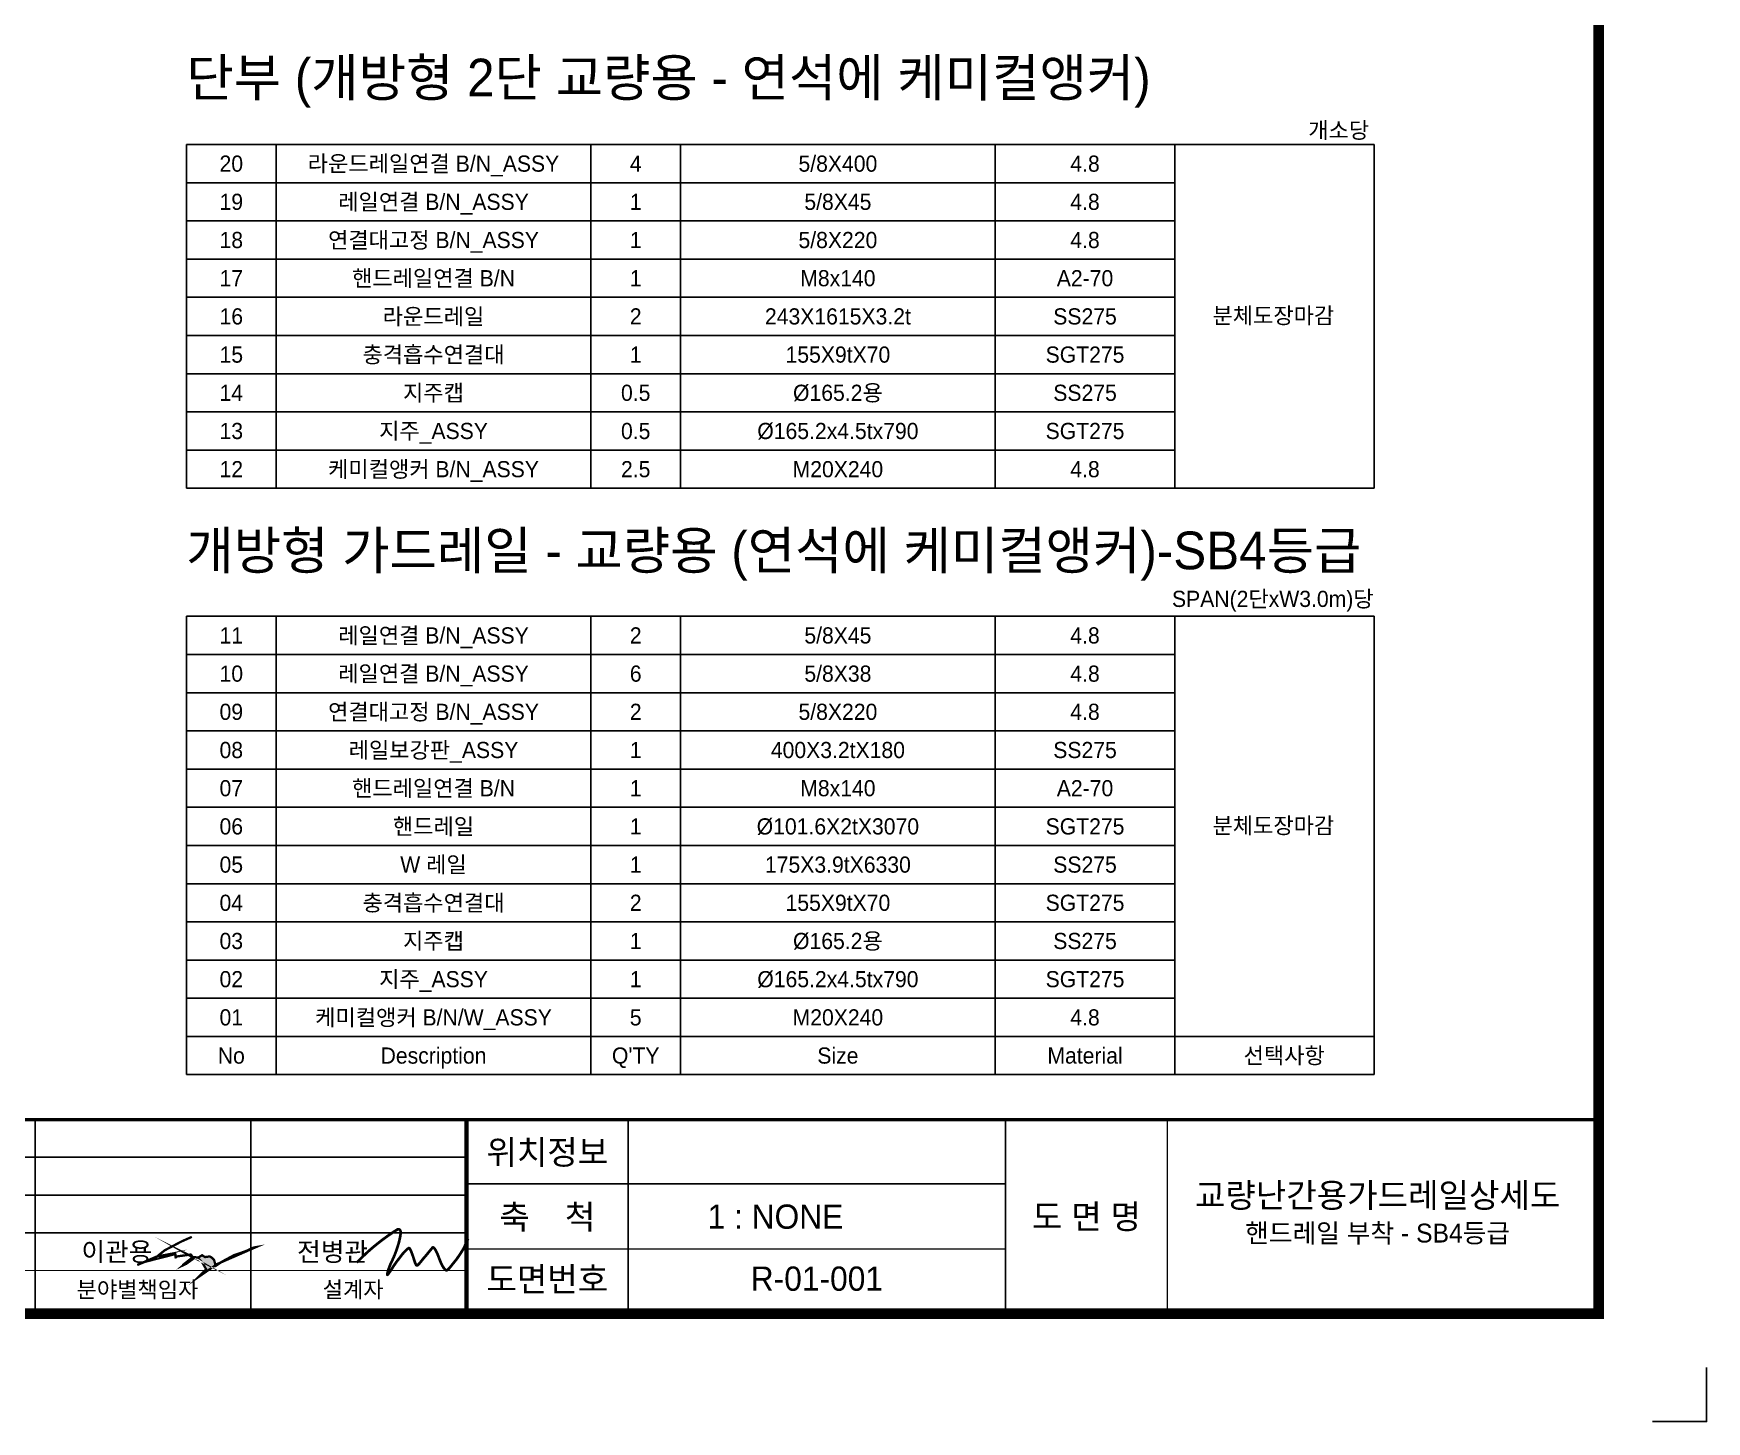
# Model space of a CAD drawing. Header units: millimetres. Extents: x 52484 to 62576, y 42216 to 49344.
# Drawn here: x 58852 to 62576, y 42216 to 45305 of the extents above; entities that cross this region are included whole.
import ezdxf
from ezdxf.enums import TextEntityAlignment as Align

# ---------------------------------------------------------------- set-up
doc = ezdxf.new("R2010")
doc.units = ezdxf.units.MM
doc.header["$MEASUREMENT"] = 0
doc.layers.get('0').update_dxf_attribs({"lineweight": 13})
for name, color, linetype in [('CS-TABL-LIN1', 4, 'Continuous'), ('CS-TABL-LIN2', 1, 'Continuous'), ('CS-TABL-TEX2', 7, 'Continuous'), ('CX-BORD', 3, 'Continuous'), ('CX-BORD-LIN1', 4, 'Continuous'), ('CX-BORD-LIN2', 3, 'Continuous'), ('CX-BORD-TEX1', 7, 'Continuous'), ('CX-BORD-TEX2', 6, 'Continuous'), ('CX-BORD-TEX3', 4, 'Continuous'), ('CX-MISC', 2, 'Continuous'), ('CZ-TEX1', 6, 'Continuous'), ('싸인', 7, 'Continuous')]:
    doc.layers.add(name, color=color, linetype=linetype)
doc.styles.add('T25', font='')
doc.styles.add('TB_BTXT', font='H2HDRM.TTF')
doc.styles.add('TB_TEXT', font='')
doc.styles.add('돋움', font='')
doc.styles.get('T25').set_extended_font_data('Dotum')
doc.styles.get('TB_TEXT').set_extended_font_data('Gulim')
doc.styles.get('돋움').set_extended_font_data('Dotum')

# ---------------------------------------------------------------- blocks, each defined once
blk = doc.blocks.new('이관용')
blk.add_hatch(color=256).paths.add_polyline_path([(-4.061798276614923, 4.572229449163104), (-4.309969731236374, 4.324244141197663), (-3.736087527105372, 4.721249212086576), (-3.749582557685244, 4.74821907207098), (-3.757588080761538, 4.780217180968807), (-3.773599126960677, 4.828214320334045), (-3.789610252718035, 4.892210538123835), (-3.861659960544217, 4.972205786375241), (-3.941715271051521, 5.02020297370933), (-4.101825892066131, 4.996204380042286), (-4.205897851453642, 5.060200597837933), (-4.333986300511812, 4.980205301611761), (-4.502102444625959, 4.996204380042285), (-4.517743716508392, 4.984565359505752), (-4.477103562215107, 4.961359840967188), (-4.462074829151447, 4.97220578637524), (-4.30996973123638, 4.92420864702166), (-4.189886725673033, 4.796216211436216)])
at = {"const_width": 0.08}
blk.add_lwpolyline([(-4.558141185857835, 5.692163164590852), (-4.918390043361626, 5.532172668070643), (-5.494788263088594, 5.228190657546179), (-5.790992856260914, 4.988204864811507), (-6.439440863418895, 4.724220478415589), (-5.774981810061774, 5.012203410509585), (-5.190578067235208, 5.124196815627727), (-5.53481587853986, 4.996204380042286), (-5.126533802903737, 5.100198221960682), (-5.110522756727903, 4.94820724067705), (-5.118528279827501, 5.012203410509585), (-4.5981688013091, 5.084199191493383), (-4.518113490801795, 4.996204380042286), (-4.87836234828228, 4.716220963179069), (-4.502102444625962, 4.996204380042286), (-4.33398630051181, 4.980205301611761), (-4.205897851453642, 5.060200597837934), (-4.101825892066131, 4.996204380042286), (-3.941715271051521, 5.020202973709331), (-3.861659960544216, 4.972205786375241), (-3.789610252718035, 4.892210538123834), (-3.773599126960676, 4.828214320334041), (-3.757588080761536, 4.780217180968805), (-3.749582557685244, 4.748219072070981), (-3.725565988409812, 4.700221884748544), (-3.509416626140023, 4.84421335080134), (-3.10914015320833, 5.060200597837934), (-2.917007360213915, 5.124196815627727), (-2.652824859416626, 5.2201911423154), (-2.500719761501557, 5.300186390566751), (-2.396647881718877, 5.332184499464574), (-2.34861474319132, 5.340184014701208), (-3.685538293353773, 4.756218587307615), (-4.309969731236379, 4.324244141197653), (-4.061798276614923, 4.572229449163103), (-4.189886725673034, 4.796216211436217), (-4.309969731236379, 4.924208647021658), (-4.462074829151447, 4.972205786375241), (-4.750273899247418, 4.764218102538393), (-4.854345779006849, 4.716220963179069), (-4.526119013901393, 4.996204380042286), (-4.622185370584532, 5.044201519407409), (-4.454069226470324, 4.94820724067705)], dxfattribs=at)
blk = doc.blocks.new('CXBLKA1')
at = {"layer": 'CX-BORD-LIN1', "const_width": 2}
blk.add_lwpolyline([(821, 20), (25, 20), (25, 574), (821, 574)], close=True, dxfattribs=at)
at = {"layer": 'CX-BORD-LIN1'}
for points, const_width in [([(821, 56), (25, 56)], 0.6), ([(611, 20), (611, 56)], 0.8)]:
    blk.add_lwpolyline(points, dxfattribs=dict(at, const_width=const_width))
at = {"layer": 'CX-BORD-LIN2'}
for points in [[(531, 20), (531, 56)], [(571, 20), (571, 56)], [(611, 49), (305, 49)], [(611, 42), (305, 42)], [(611, 35), (305, 35)]]:
    blk.add_lwpolyline(points, dxfattribs=at)
for points, const_width in [([(641, 20), (641, 56)], 0.3), ([(711, 20), (711, 56)], 0.3), ([(741, 20), (741, 56)], 0.3), ([(711, 44.106219), (610.999839, 44.106219)], 0.3), ([(711, 32), (611.00226, 32)], 0.3), ([(611, 28), (305, 28)], 0.2)]:
    blk.add_lwpolyline(points, dxfattribs=dict(at, const_width=const_width))
at = {"layer": 'CX-MISC'}
blk.add_lwpolyline([(831, 0), (841, 0), (841, 0), (841, 0), (841, 0), (841, 0), (841, 10)], dxfattribs=at)
at = {"layer": '싸인', "color": 3, "const_width": 0.5}
blk.add_lwpolyline([(590.6640512265731, 29.46868148845931, -0.001221771592832308), (591.0770779218246, 29.88661825222275, -0.002396145924131835), (591.2892135769098, 30.09819164318344, -4.68569682260252e-05), (591.8973434152175, 30.69881142817438, -0.001248971755416586), (591.9202166388402, 30.7212853722026, -0.00364240279310822), (592.2046652847498, 30.99535150252284, -0.002928519556390706), (592.5629011398523, 31.33154625299076, -0.004200985767070097), (592.8811827554275, 31.6218217313538, -0.003974255044777259), (593.2225933541823, 31.92311514419815, -0.003044155658316016), (593.5719825416772, 32.2228320618719, -0.003287619259428139), (593.8989866882532, 32.49623497687281, -0.002170277678467807), (594.2382568476567, 32.77365777057906, -0.002118165980249459), (594.5882988824417, 33.05491384707392, -0.002510848937301256), (594.9873964840143, 33.36955016337336, -0.003367483757003384), (595.2877089013625, 33.60063452603917, -0.003103604219871803), (595.5819790830184, 33.82106548510492, -0.002208671181129469), (595.9987503486841, 34.12640087010961, -0.002071144244403771), (596.3514696270197, 34.38019960604609, -0.001963258747098638), (596.725719705221, 34.64493394099176, -0.004046120973395296), (596.7624995825657, 34.67029334905247, -0.0002157615422231571), (597.4562402969568, 35.13994796318313, -0.008710997354597537), (597.9063496293593, 35.43308684868117, -0.01241575488423348), (598.2305809106399, 35.62524785878759, -0.2994307873089782), (598.5878809950718, 35.59958922905227, -0.2249906330577114), (598.7979490206608, 35.19073771995804, -0.03009983361609147), (598.7861519263157, 34.77200327756505, -0.02692554798766075), (598.7198047469028, 34.30852743985753, -0.002462851050567409), (598.5679958047439, 33.56326395077011, -0.01464487571240481), (598.538187401093, 33.43885257445277, -0.004667529179863784), (598.4008372614751, 32.94977918031316, -0.006261335577305426), (598.2905035803685, 32.5875166690598, -0.003108234882798278), (598.1328885608881, 32.10279419782262, -0.004204942758247374), (598.0111528132329, 31.7462335924556, -0.005377258831837777), (597.8472480700383, 31.29465366087854, -0.006351823507608037), (597.6995608510542, 30.91571544053654, -0.005623292169030968), (597.5605050172378, 30.58272154850265, -0.003872607560651517), (597.3494438415735, 30.10312124930323, -0.008911731987733968), (597.1667569500178, 29.71521085463465, 0.008234600018831905), (596.9684816890924, 29.29567553880315, 0.01024179576454441), (596.8732235834965, 29.07319184822342, 0.003996479208830652), (596.6454579724837, 28.49636378012598, 0.01883555838462987), (596.496728606817, 28.06272457006078, 0.01771119184417121), (596.3726593738763, 27.59125723881027, 0.04386111434475999), (596.3244900725255, 27.23457685989639, 0.5036192907947369), (596.354881050385, 27.2097844922791, 0.1730635856034269), (596.4233947139948, 27.25580925347904, 0.01288892215660876), (597.0405934864252, 28.13744500043492, 0.001692538842864014), (597.4323009862471, 28.73322923702499, -0.004493935212838304), (597.5810861831873, 28.95679166359207, -0.002611606976569071), (597.916787423091, 29.44599362574519, -0.007962433550125169), (598.0302692085475, 29.60409222009282, -0.007983763511400021), (598.2098077032933, 29.83809065861007, 0.003941753565111663), (598.5772527811894, 30.30906141164402, 0.003853201217461613), (598.8126971012323, 30.62074027421575, -0.002957143095161233), (599.1187543731896, 31.02740909777582, -0.02082303837556641), (599.2229569743047, 31.15296797476709, -0.004857640465002989), (599.696483429866, 31.66734599314631, -0.05461160986620715), (600.2417700153558, 32.13404445849359, -0.2625794642807498), (600.400286117193, 32.14758538447322, -0.1606898322100331), (600.5284335921177, 32.02891859732568, -0.03828511578214597), (600.8258565384119, 31.37800474685928, -0.001550393624484008), (601.0472606903284, 30.76951928022008, -0.004177157919068713), (601.126845832464, 30.54274395031234, -0.00948188296843478), (601.2296079848179, 30.22215786340337, 0.005877009681921273), (601.3916608482568, 29.70377576234441, 0.05435263481734043), (601.6955919192204, 29.02924951754511, 0.2869114441572957), (601.8297428820499, 28.95940126461288, 0.166366794290609), (601.9789961518813, 29.02400189124049, 0.0375037139364344), (602.4621005525161, 29.53470971467596, 0.004261212635795516), (602.8467424732416, 30.01610947651169, -0.01003943896606668), (603.0123666181137, 30.2185548182577, -0.003223009784036129), (603.4025829432378, 30.67051417234043, 0.006606490933184881), (603.5914618577528, 30.89229531807204, 0.001538565653075446), (603.6861073770094, 31.00716716649632, -0.0003111549695902591), (604.1527035512496, 31.57631898286442, -0.002292779297472407), (604.5738216771651, 32.08457500341038, -0.006673307938408116), (604.7216209020187, 32.2565832015127, -0.4112322178640725), (604.8992763541112, 32.26855801465611, -0.09620502238326616), (605.3052185207575, 31.75191173913579, -0.008046322496559288), (605.5761356598108, 31.20242874823511, -0.01802040838403531), (605.684182938533, 30.9510430435588, -0.001738624223410983), (605.8713555167087, 30.4632984610647, 0.002502018223330334), (606.0019373629459, 30.12456813536585, 0.002524966174897052), (606.1048626571862, 29.86537399175268, 0.001156726466219056), (606.3336924352218, 29.3012632564952, 0.03087024867611269), (606.451929641363, 29.05611773533126, 0.01363557866686218), (606.7676354557245, 28.52751219314834, 0.0967186464811873), (607.1924279266566, 28.07922687572739, 0.2904236418541479), (607.4130556382704, 28.06726466539006, 0.06881933435098428), (607.6216419909367, 28.22535698932907, 0.02754064481789475), (608.055937514898, 28.71088780445358, 0.00122570913191452), (608.4322437244623, 29.18369380516312, -0.002790967122573292), (608.598156393962, 29.39081896506251, -0.005649680365925048), (609.0084793112644, 29.88570769511163, 0.01465527354772707), (609.1632278209894, 30.07934277894597, 0.01149351410504917), (609.2457914088138, 30.19451871596277, 0.002187418067891819), (609.662839885351, 30.81125940206151, 0.001647397503224124), (609.9529857879846, 31.24750707191725, 0.002380120079670721), (610.1513718499709, 31.55106414042413, 0.01422571216322473), (610.4244451894332, 32.00083855512241, 0.0207470436736539), (610.5897133753666, 32.32164087178808, 0.002194546841696434), (610.6129907947748, 32.37241839292149, 0.0001475575855859015), (610.9556408172815, 33.1292156128337, 0.001609646577447568), (611.0836786164809, 33.41467326683303, 0.0008783823060792926), (611.315703178045, 33.93893809201818)], format="xyb", dxfattribs=at)
at = {"xscale": 5.384407746340116, "yscale": 5.384407746340145, "zscale": 5.384407746340147}
blk.add_blockref('이관용', (584.6193428457746, 3.596427715057516), dxfattribs=at)
at = {"layer": 'CX-BORD-TEX1', "style": 'T25'}
blk.add_attdef('UD_TITLE', text='', height=10, dxfattribs=at).set_placement((423, 553), align=Align.MIDDLE_CENTER)
at = {"layer": 'CX-BORD-TEX1', "style": 'T25', "width": 0.8, "flags": 4}
blk.add_attdef('EI_NAME', (69.68644491376199, 43.64671919336593), '', height=6, dxfattribs=at)
at = {"layer": 'CX-BORD-TEX1', "style": 'T25', "flags": 4}
blk.add_attdef('CI_NAME', text='', height=5, dxfattribs=at).set_placement((85, 28), align=Align.MIDDLE_CENTER)
at = {"layer": 'CX-BORD-TEX2', "style": 'T25'}
blk.add_attdef('PI_CNAME', text='', height=5, dxfattribs=at).set_placement((40, 552), align=Align.BOTTOM_LEFT)
blk.add_attdef('UD_SUBTITLE', text='', height=7, dxfattribs=at).set_placement((423, 538), align=Align.MIDDLE_CENTER)
at = {"layer": 'CX-BORD-TEX3', "style": 'T25'}
for s, height, p in [('위치정보', 4.5, (626, 50)), ('축    척', 4.5, (626, 38)), ('도면번호', 4.5, (626, 26.5)), ('분야별책임자', 3, (550, 24.5)), ('설계자', 3, (590, 24.5))]:
    blk.add_text(s, height=height, dxfattribs=at).set_placement(p, align=Align.MIDDLE)
blk.add_text('도 면 명', height=4.5, dxfattribs=at).set_placement((726, 37.99999999999999), align=Align.MIDDLE_CENTER)
blk.add_attdef('UD_CDNAME', text='', height=4, dxfattribs=at).set_placement((42, 544), align=Align.BOTTOM_LEFT)
at = {"layer": 'CX-BORD-TEX3'}
for tag, height, style, p in [('DC_RNUM4', 3, 'T25', (320, 52)), ('DC_RDATE4', 3.5, 'T25', (353, 52.5)), ('DC_RAPP4', 3.5, 'T25', (510, 52.5)), ('DC_RCHK4', 3.5, 'T25', (550, 52.5)), ('DC_RDGN4', 3.5, 'T25', (590, 52.5)), ('PI_TITLE', 4.5, 'T25', (243, 50)), ('UD_CDIST', 4.5, 'T25', (676, 50)), ('DC_RNUM3', 3, 'T25', (320, 45)), ('DC_RDATE3', 3.5, 'T25', (353, 45.4)), ('DC_RAPP3', 3.5, 'T25', (510, 45.4)), ('DC_RCHK3', 3.5, 'T25', (550, 45.4)), ('DC_RDGN3', 3.5, 'T25', (590, 45.4)), ('FI_NAME', 4.5, 'T25', (781, 44.87347354138397)), ('PI_CDNAME', 4.5, 'T25', (243, 38)), ('DC_RNUM2', 3, 'T25', (320, 38)), ('DC_RDATE2', 3.5, 'T25', (353, 38.5)), ('DC_RAPP2', 3.5, 'T25', (510, 38.5)), ('DC_RCHK2', 3.5, 'T25', (550, 38.5)), ('DC_RDGN2', 3.5, 'T25', (590, 38.5)), ('DA_HSCALE', 4.5, 'T25', (658.5, 38)), ('DA_VSCALE', 4.5, 'T25', (693, 38)), ('DI_TITLE', 4.5, 'T25', (781, 37.87347354138397)), ('DC_RNUM1', 3, 'T25', (320, 31)), ('DC_RDATE1', 3.5, 'T25', (353, 31.5)), ('DC_RAPP1', 3.5, 'T25', (510, 31.5)), ('DC_RCHK1', 3.5, 'TB_TEXT', (550, 31.5)), ('DC_RDGN1', 3.5, 'TB_TEXT', (590, 31.5)), ('DI_SUBTITLE', 3.5, 'T25', (781, 30.87347354138397)), ('PA_CCLASS', 4.5, 'T25', (204, 26.5)), ('PI_STAGE', 4.5, 'T25', (283, 26.5)), ('DI_DRWNO', 4.5, 'T25', (676, 26.5))]:
    blk.add_attdef(tag, text='', height=height, dxfattribs=dict(at, style=style)).set_placement(p, align=Align.MIDDLE_CENTER)
at = {"layer": 'CX-BORD-TEX3', "style": 'T25'}
for tag, p in [('DC_RDES4', (377, 52.5)), ('DC_RDES3', (377, 45.4)), ('DC_RDES2', (377, 38.5)), ('DC_RDES1', (377, 31.5))]:
    blk.add_attdef(tag, text='', height=3.5, dxfattribs=at).set_placement(p, align=Align.MIDDLE_LEFT)
at = {"layer": 'CX-BORD-TEX3', "style": 'T25', "flags": 1}
for tag, p in [('PI_ID', (24, 16)), ('PI_CCODE', (31, 16)), ('PA_DSDATE', (47, 16)), ('PA_DEDATE', (64, 16)), ('PA_CSDATE', (81, 16)), ('PA_CEDATE', (98, 16)), ('PA_CFDATE', (114, 16)), ('EI_ENAME', (132, 16)), ('EI_DEPT', (146, 16)), ('EI_PERSON', (158, 16)), ('EI_EMAIL', (174, 16)), ('CI_CATEG', (189, 16)), ('CI_ROLE', (204, 16)), ('CI_ONAME', (216, 16)), ('CI_ADDR', (232, 16)), ('CI_TEL', (246, 16)), ('CI_FAX', (257, 16)), ('CI_HPADDR', (270, 16)), ('CI_CODE', (287, 16)), ('CI_DEPT', (300, 16)), ('CI_PERSON', (312, 16)), ('CI_EMAIL', (329, 16)), ('CI_PROLE', (342, 16)), ('DI_MANCODE', (357, 16)), ('DI_CATEG', (377, 16)), ('DI_LDATE', (392, 16)), ('DI_PCLASS', (407, 16)), ('DI_MMCLASS', (424, 16)), ('DI_MSCLASS', (443, 16)), ('DI_ECLASS', (462, 16)), ('DI_FNAME', (478, 16)), ('DC_ONAME', (493, 16)), ('DC_NNAME', (510, 16)), ('FI_CODE', (529, 16)), ('FI_CLASS', (545, 16)), ('FI_ICODE1', (563, 16)), ('FI_ICODE2', (581, 16)), ('------------', (597, 16))]:
    blk.add_attdef(tag, p, '', height=2, dxfattribs=at)

msp = doc.modelspace()

# ---------------------------------------------------------------- linework, layer by layer
at = {"layer": 'CS-TABL-LIN1'}
for p, q in [((59192.76087999385, 45058.0714547383, 1.292943585215483e-09), (61835.97868660284, 45058.0714547383, 1.292943585215483e-09)), ((59192.76087999385, 44293.0714547383, -2.350437600787692e-09), (59192.76087999388, 45058.0714547383, 1.292943585215468e-09)), ((61835.97868660287, 45058.0714547383, -2.391638062870025e-09), (61835.97868660287, 44293.0714547383, -5.194664519805827e-09)), ((59192.76087999385, 44293.0714547383, -2.350437600787692e-09), (61835.97868660284, 44293.0714547383, -2.350437600787639e-09)), ((59192.76087999383, 42988.0714547383, -7.208279182125375e-09), (59192.76087999385, 44008.0714547383, -2.350437600787692e-09)), ((59192.76087999382, 44008.0714547383, -2.35043760078765e-09), (61835.97868660282, 44008.0714547383, -2.35043760078765e-09)), ((61835.97868660284, 44008.0714547383, -3.470910572877584e-09), (61835.97868660284, 42988.0714547383, -7.208279182125319e-09)), ((59192.76087999383, 42988.0714547383, -7.208279182125375e-09), (61835.97868660284, 42988.0714547383, -7.208279182125375e-09))]:
    msp.add_line(p, q, dxfattribs=at)
at = {"layer": 'CS-TABL-LIN2'}
for p, q in [((59392.76087999385, 44293.0714547383, -2.350437600787692e-09), (59392.76087999385, 45058.0714547383, 1.292943585215468e-09)), ((60092.76087999385, 44293.0714547383, -2.350437600787639e-09), (60092.76087999385, 45058.0714547383, 1.29294358521548e-09)), ((60292.76087999385, 44293.0714547383, -2.350437600787639e-09), (60292.76087999388, 45058.0714547383, 1.29294358521548e-09)), ((60992.76087999385, 44293.0714547383, -2.350437600787639e-09), (60992.76087999385, 45058.0714547383, 1.29294358521548e-09)), ((61392.76087999385, 44293.0714547383, -2.350437600787639e-09), (61392.76087999385, 45058.0714547383, 1.29294358521548e-09)), ((59192.76087999385, 44973.0714547383), (61392.76087999385, 44973.07145473829)), ((59192.76087999385, 44888.0714547383), (61392.76087999385, 44888.0714547383)), ((59192.76087999385, 44803.0714547383), (61392.76087999385, 44803.0714547383)), ((59192.76087999385, 44718.0714547383), (61392.76087999385, 44718.0714547383)), ((59192.76087999385, 44633.0714547383), (61392.76087999385, 44633.0714547383)), ((59192.76087999385, 44548.07145473829, -1.135977205453247e-09), (61392.76087999385, 44548.07145473829, -1.135977205453247e-09)), ((59192.76087999385, 44463.0714547383, -1.540797337231396e-09), (61392.76087999385, 44463.0714547383, -1.540797337231396e-09)), ((59192.76087999385, 44378.0714547383, -1.945617469009544e-09), (61392.76087999388, 44378.0714547383, -1.945617469009544e-09)), ((59392.76087999385, 42988.0714547383, -7.208279182125375e-09), (59392.76087999385, 44008.0714547383, -2.350437600787692e-09)), ((60092.76087999385, 42988.0714547383, -7.208279182125375e-09), (60092.76087999385, 44008.0714547383, -2.350437600787692e-09)), ((60292.76087999385, 42988.0714547383, -7.208279182125375e-09), (60292.76087999385, 44008.0714547383, -2.350437600787692e-09)), ((60992.76087999385, 42988.0714547383, -7.208279182125375e-09), (60992.76087999388, 44008.0714547383, -2.350437600787692e-09)), ((61392.76087999385, 42988.0714547383, -7.208279182125375e-09), (61392.76087999385, 44008.0714547383, -2.350437600787692e-09)), ((59192.76087999382, 43923.0714547383, -2.755257732565798e-09), (61392.76087999385, 43923.0714547383, -2.755257732565798e-09)), ((59192.76087999382, 43838.0714547383, -3.160077864343946e-09), (61392.76087999385, 43838.0714547383, -3.160077864343946e-09)), ((59192.76087999382, 43753.0714547383, -3.564897996122094e-09), (61392.76087999385, 43753.0714547383, -3.564897996122094e-09)), ((59192.76087999383, 43668.0714547383, -3.969718127900295e-09), (61392.76087999385, 43668.0714547383, -3.969718127900295e-09)), ((59192.76087999383, 43583.0714547383, -4.374538259678444e-09), (61392.76087999385, 43583.0714547383, -4.374538259678444e-09)), ((59192.76087999383, 43498.0714547383, -4.779358391456539e-09), (61392.76087999385, 43498.0714547383, -4.779358391456539e-09)), ((59192.76087999383, 43413.0714547383, -5.184178523234634e-09), (61392.76087999385, 43413.0714547383, -5.184178523234634e-09)), ((59192.76087999383, 43328.0714547383, -5.588998655012676e-09), (61392.76087999385, 43328.0714547383, -5.588998655012676e-09)), ((59192.76087999383, 43243.0714547383, -5.993818786790931e-09), (61392.76087999385, 43243.07145473829, -5.993818786790931e-09)), ((59192.76087999383, 43158.0714547383, -6.398638918569026e-09), (61392.76087999385, 43158.0714547383, -6.398638918569026e-09)), ((59192.76087999383, 43073.0714547383, -6.803459050347227e-09), (61835.97868660284, 43073.0714547383, -6.803459050347227e-09))]:
    msp.add_line(p, q, dxfattribs=at)

# ---------------------------------------------------------------- block references
at = {"layer": 'CX-BORD'}
ref = msp.add_blockref('CXBLKA1', (52483.97868660284, 42216.0714547383, -7.208279182125319e-09), dxfattribs=dict(at, xscale=12, yscale=12, zscale=12))
ref.add_attrib('DI_TITLE', '교량난간용가드레일상세도', dxfattribs={"layer": 'CX-BORD-TEX3', "height": 54, "style": 'TB_TEXT'}).set_placement((61843.97868660284, 42719.4714547383, -7.208279182125319e-09), align=Align.MIDDLE_CENTER)
ref.add_attrib('DI_SUBTITLE', '핸드레일 부착 - SB4등급', dxfattribs={"layer": 'CX-BORD-TEX3', "height": 42, "style": 'TB_TEXT'}).set_placement((61843.97868660284, 42635.4714547383, -7.208279182125319e-09), align=Align.MIDDLE_CENTER)
ref.add_attrib('DA_HSCALE', '            1 : NONE', dxfattribs={"layer": 'CX-BORD-TEX3', "height": 54, "style": 'TB_TEXT'}).set_placement((60385.97868660284, 42672.0714547383, -7.208279182125319e-09), align=Align.MIDDLE_CENTER)
ref.add_attrib('DI_DRWNO', 'R-01-001', dxfattribs={"layer": 'CX-BORD-TEX3', "height": 54, "style": 'TB_TEXT'}).set_placement((60595.97868660297, 42534.0714547383, -7.208279182125319e-09), align=Align.MIDDLE_CENTER)
ref.add_attrib('DC_RDGN1', '전병관      ', dxfattribs={"layer": 'CX-BORD-TEX3', "height": 42, "style": 'TB_TEXT'}).set_placement((59563.97868660284, 42594.0714547383, -7.208279182125319e-09), align=Align.MIDDLE_CENTER)
ref.add_attrib('DC_RCHK1', '이관용      ', dxfattribs={"layer": 'CX-BORD-TEX3', "height": 42, "style": 'TB_TEXT'}).set_placement((59083.97868660284, 42594.0714547383, -7.208279182125319e-09), align=Align.MIDDLE_CENTER)

# ---------------------------------------------------------------- texts
at = {"layer": 'CS-TABL-TEX2'}
for s, style, p in [('20', '돋움', (59292.76087999385, 45015.5714547383, -1.311068380569732e-07)), ('라운드레일연결 B/N_ASSY', '돋움', (59742.76087999385, 45015.5714547383, -1.331309387158639e-07)), ('4', '돋움', (60192.76087999385, 45015.5714547383, -1.331309387158639e-07)), ('5/8X400', '돋움', (60642.76087999385, 45015.5714547383, -1.331309387158639e-07)), ('4.8', '돋움', (61192.76087999385, 45015.5714547383, -1.331309387158639e-07)), ('19', '돋움', (59292.76087999385, 44930.5714547383, -1.311068380569732e-07)), ('레일연결 B/N_ASSY', '돋움', (59742.76087999385, 44930.5714547383, -1.331309387158639e-07)), ('1', '돋움', (60192.76087999385, 44930.5714547383, -1.331309387158639e-07)), ('5/8X45', '돋움', (60642.76087999385, 44930.5714547383, -1.331309387158639e-07)), ('4.8', '돋움', (61192.76087999385, 44930.5714547383, -1.331309387158639e-07)), ('18', '돋움', (59292.76087999385, 44845.5714547383, -1.311068380569732e-07)), ('연결대고정 B/N_ASSY', '돋움', (59742.76087999385, 44845.5714547383, -1.331309387158639e-07)), ('1', '돋움', (60192.76087999385, 44845.5714547383, -1.331309387158639e-07)), ('5/8X220', '돋움', (60642.76087999385, 44845.5714547383, -1.331309387158639e-07)), ('4.8', '돋움', (61192.76087999385, 44845.5714547383, -1.331309387158639e-07)), ('17', '돋움', (59292.76087999385, 44760.5714547383, -1.311068380569732e-07)), ('핸드레일연결 B/N', '돋움', (59742.76087999385, 44760.5714547383, -1.331309387158639e-07)), ('1', '돋움', (60192.76087999385, 44760.5714547383, -1.331309387158639e-07)), ('M8x140', '돋움', (60642.76087999385, 44760.5714547383, -1.331309387158639e-07)), ('A2-70', '돋움', (61192.76087999385, 44760.5714547383, -1.331309387158639e-07)), ('16', '돋움', (59292.76087999385, 44675.5714547383, -1.311068380569732e-07)), ('라운드레일', '돋움', (59742.76087999385, 44675.5714547383, -1.33535758847642e-07)), ('2', '돋움', (60192.76087999385, 44675.5714547383, -1.33535758847642e-07)), ('243X1615X3.2t', '돋움', (60642.76087999385, 44675.5714547383, -1.33535758847642e-07)), ('SS275', '돋움', (61192.76087999385, 44675.5714547383, -1.33535758847642e-07)), ('15', '돋움', (59292.76087999385, 44590.5714547383, -1.311068380569732e-07)), ('충격흡수연결대', '돋움', (59742.76087999385, 44590.5714547383, -1.33535758847642e-07)), ('1', '돋움', (60192.76087999385, 44590.5714547383, -1.33535758847642e-07)), ('155X9tX70', '돋움', (60642.76087999385, 44590.5714547383, -1.33535758847642e-07)), ('SGT275', '돋움', (61192.76087999385, 44590.5714547383, -1.33535758847642e-07)), ('14', '돋움', (59292.76087999383, 44505.5714547383, -1.305858426972429e-07)), ('지주캡', '돋움', (59742.76087999385, 44505.5714547383, -1.33535758847642e-07)), ('0.5', '돋움', (60192.76087999385, 44505.5714547383, -1.33535758847642e-07)), ('%%C165.2용', '돋움', (60642.76087999385, 44505.5714547383, -1.33535758847642e-07)), ('SS275', '돋움', (61192.76087999385, 44505.5714547383, -1.33535758847642e-07)), ('13', '돋움', (59292.76087999383, 44420.5714547383, -1.305858426972429e-07)), ('지주_ASSY', '돋움', (59742.76087999385, 44420.5714547383, -1.33535758847642e-07)), ('0.5', '돋움', (60192.76087999385, 44420.5714547383, -1.33535758847642e-07)), ('%%C165.2x4.5tx790', '돋움', (60642.76087999385, 44420.5714547383, -1.33535758847642e-07)), ('SGT275', '돋움', (61192.76087999385, 44420.5714547383, -1.33535758847642e-07)), ('12', '돋움', (59292.76087999385, 44335.5714547383, -1.30585842697243e-07)), ('케미컬앵커 B/N_ASSY', '돋움', (59742.76087999385, 44335.5714547383, -1.323212984523076e-07)), ('2.5', '돋움', (60192.76087999385, 44335.5714547383, -1.323212984523076e-07)), ('M20X240', '돋움', (60642.76087999385, 44335.5714547383, -1.323212984523076e-07)), ('4.8', '돋움', (61192.76087999385, 44335.5714547383, -1.343453991111982e-07)), ('11', 'T25', (59292.7608799938, 43965.5714547383, -1.305858426972429e-07)), ('레일연결 B/N_ASSY', 'T25', (59742.76087999382, 43965.5714547383, -1.313954829607992e-07)), ('2', '돋움', (60192.76087999382, 43965.5714547383, -1.313954829607992e-07)), ('5/8X45', '돋움', (60642.76087999382, 43965.5714547383, -1.313954829607992e-07)), ('4.8', '돋움', (61192.76087999382, 43965.5714547383, -1.313954829607992e-07)), ('레일연결 B/N_ASSY', '돋움', (59742.76087999382, 43880.5714547383, -1.313954829607993e-07)), ('10', '돋움', (59292.7608799938, 43880.5714547383, -1.30990662829021e-07)), ('6', '돋움', (60192.76087999382, 43880.5714547383, -1.313954829607993e-07)), ('5/8X38', '돋움', (60642.76087999382, 43880.5714547383, -1.313954829607993e-07)), ('4.8', '돋움', (61192.76087999382, 43880.5714547383, -1.313954829607993e-07)), ('09', '돋움', (59292.76087999385, 43795.5714547383, -1.305858426972428e-07)), ('연결대고정 B/N_ASSY', '돋움', (59742.76087999382, 43795.5714547383, -1.313954829607992e-07)), ('2', '돋움', (60192.76087999382, 43795.5714547383, -1.313954829607992e-07)), ('5/8X220', '돋움', (60642.76087999382, 43795.5714547383, -1.313954829607992e-07)), ('4.8', '돋움', (61192.76087999382, 43795.5714547383, -1.313954829607992e-07)), ('08', '돋움', (59292.76087999383, 43710.5714547383, -1.30990662829021e-07)), ('레일보강판_ASSY', '돋움', (59742.76087999382, 43710.5714547383, -1.313954829607993e-07)), ('1', '돋움', (60192.76087999382, 43710.5714547383, -1.313954829607993e-07)), ('400X3.2tX180', '돋움', (60642.76087999382, 43710.5714547383, -1.313954829607993e-07)), ('SS275', '돋움', (61192.76087999382, 43710.5714547383, -1.313954829607993e-07)), ('07', '돋움', (59292.76087999383, 43625.5714547383, -1.309906628290211e-07)), ('핸드레일연결 B/N', '돋움', (59742.76087999382, 43625.5714547383, -1.318003030925774e-07)), ('1', '돋움', (60192.76087999382, 43625.5714547383, -1.318003030925774e-07)), ('M8x140', '돋움', (60642.76087999382, 43625.5714547383, -1.318003030925774e-07)), ('A2-70', '돋움', (61192.76087999382, 43625.5714547383, -1.318003030925774e-07)), ('06', '돋움', (59292.76087999383, 43540.5714547383, -1.30990662829021e-07)), ('핸드레일', '돋움', (59742.76087999385, 43540.5714547383, -1.318003030925773e-07)), ('1', '돋움', (60192.76087999385, 43540.5714547383, -1.318003030925773e-07)), ('%%C101.6X2tX3070', '돋움', (60642.76087999385, 43540.5714547383, -1.318003030925773e-07)), ('SGT275', '돋움', (61192.76087999385, 43540.5714547383, -1.318003030925773e-07)), ('05', '돋움', (59292.76087999383, 43455.5714547383, -1.309906628290211e-07)), ('W 레일', '돋움', (59742.76087999385, 43455.5714547383, -1.322051232243555e-07)), ('1', '돋움', (60192.76087999385, 43455.5714547383, -1.322051232243555e-07)), ('175X3.9tX6330', '돋움', (60642.76087999385, 43455.5714547383, -1.322051232243555e-07)), ('SS275', '돋움', (61192.76087999385, 43455.5714547383, -1.322051232243555e-07)), ('04', '돋움', (59292.76087999383, 43370.5714547383, -1.30990662829021e-07)), ('충격흡수연결대', '돋움', (59742.76087999385, 43370.5714547383, -1.322051232243556e-07)), ('2', '돋움', (60192.76087999385, 43370.5714547383, -1.322051232243556e-07)), ('155X9tX70', '돋움', (60642.76087999385, 43370.5714547383, -1.322051232243556e-07)), ('SGT275', '돋움', (61192.76087999385, 43370.5714547383, -1.322051232243556e-07)), ('지주캡', '돋움', (59742.76087999385, 43285.5714547383, -1.322051232243555e-07)), ('%%C165.2용', '돋움', (60642.76087999385, 43285.5714547383, -1.322051232243555e-07)), ('03', '돋움', (59292.76087999383, 43285.5714547383, -1.309906628289437e-07)), ('1', '돋움', (60192.76087999385, 43285.5714547383, -1.322051232243555e-07)), ('SS275', '돋움', (61192.76087999385, 43285.5714547383, -1.322051232243555e-07)), ('02', '돋움', (59292.76087999383, 43200.5714547383, -1.309906628290211e-07)), ('지주_ASSY', '돋움', (59742.76087999385, 43200.5714547383, -1.322051232243556e-07)), ('1', '돋움', (60192.76087999385, 43200.5714547383, -1.322051232243556e-07)), ('%%C165.2x4.5tx790', '돋움', (60642.76087999385, 43200.5714547383, -1.322051232243556e-07)), ('SGT275', '돋움', (61192.76087999385, 43200.5714547383, -1.322051232243556e-07)), ('01', '돋움', (59292.76087999383, 43115.5714547383, -1.309906628290212e-07)), ('케미컬앵커 B/N/W_ASSY', '돋움', (59742.76087999385, 43115.5714547383, -1.309906628290212e-07)), ('5', '돋움', (60192.76087999385, 43115.5714547383, -1.309906628290212e-07)), ('M20X240', '돋움', (60642.76087999385, 43115.5714547383, -1.309906628290212e-07)), ('4.8', '돋움', (61192.76087999382, 43115.5714547383, -1.387984205607578e-07)), ('No', '돋움', (59292.76087999383, 43030.5714547383, -1.309906628290211e-07)), ('Description', '돋움', (59742.76087999385, 43030.5714547383, -1.309906628290211e-07)), ("Q'TY", '돋움', (60192.76087999385, 43030.5714547383, -1.309906628290211e-07)), ('Size', '돋움', (60642.76087999385, 43030.5714547383, -1.309906628290211e-07)), ('Material', '돋움', (61192.76087999385, 43030.5714547383, -1.309906628290211e-07)), ('선택사항', '돋움', (61635.97868660284, 43030.5714547383, -1.309906628290211e-07))]:
    msp.add_text(s, height=36, dxfattribs=dict(at, style=style)).set_placement(p, align=Align.MIDDLE_CENTER)
at = {"layer": 'CS-TABL-TEX2', "char_height": 36, "style": '돋움'}
for s, insert, attachment_point in [('{\\C256;개소당}', (61825.17242703168, 45068.0714547383, 1.565541128517037e-09), 9), ('분체도장마감', (61611.91290729397, 44675.5714547383, 2.332722511461931e-07), 5), ('{\\C256;SPAN(2단xW3.0m)당}', (61835.10398648542, 44018.0714547383, -2.100068070016478e-09), 9), ('분체도장마감', (61611.91290729394, 43540.5714547383, 2.354125270330358e-07), 5)]:
    msp.add_mtext(s, dxfattribs=dict(at, insert=insert, attachment_point=attachment_point))
at = {"layer": 'CZ-TEX1', "char_height": 84, "attachment_point": 1, "style": 'TB_BTXT'}
for s, insert, width in [('단부 (개방형 2단 교량용 - 연석에 케미컬앵커)', (59192.76087999388, 45249.07675194905, 1.560993756069275e-09), 2437.382850402707), ('개방형 가드레일 - 교량용 (연석에 케미컬앵커)-SB4등급', (59192.76087999385, 44196.71278469961, -2.082387429933895e-09), 2765.143330118403)]:
    msp.add_mtext(s, dxfattribs=dict(at, insert=insert, width=width))

doc.saveas('drawing.dxf')
